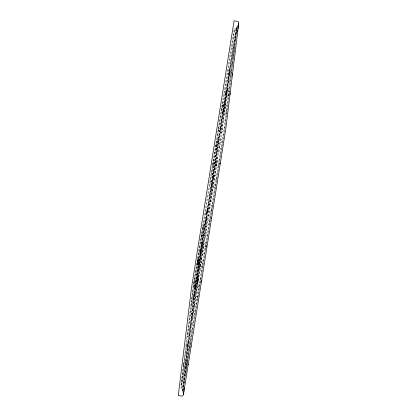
<?xml version="1.0" encoding="UTF-8"?>
<svg xmlns="http://www.w3.org/2000/svg" width="417" height="417" viewBox="0 0 417 417"><rect width="100%" height="100%" fill="white"/><g stroke="black" fill="none" stroke-linecap="round" stroke-linejoin="round"><path stroke-width="0.31" stroke-dasharray="2.08 1.56" d="M186.998 366.126C181.176 367.867 184.418 358.776 187.858 363.478M191.241 304.254C191.705 301.538 195.844 302.007 195.636 304.811C195.01 307.558 190.918 306.782 191.273 304.045M186.79 345.432C186.555 346.704 189.167 349.071 190.569 347.027M186.816 345.266C186.722 344.567 190.168 342.065 190.897 344.838M194.056 281.366C194.343 279.364 198.674 278.999 198.419 282.127C197.809 284.717 193.973 284.253 194.025 281.574M191.387 318.051L188.182 336.759L187.384 336.639L190.814 311.984C191.455 309.351 195.37 309.993 195.177 312.687C194.567 315.273 190.731 314.814 190.783 312.135M194.312 285.405C194.598 283.404 198.93 283.034 198.674 286.166C198.059 288.752 194.228 288.293 194.28 285.614M193.222 297.931C193.691 295.21 197.825 295.679 197.616 298.483C196.991 301.23 192.899 300.454 193.253 297.722M197.064 262.929C197.533 260.208 201.672 260.677 201.458 263.481C200.832 266.228 196.741 265.457 197.095 262.72M194.979 287.683C194.619 289.403 198.664 291.525 199.368 288.251C199.639 285.098 195.286 285.52 195.005 287.501M198.106 260.86C198.508 258.305 202.719 258.545 202.495 261.449C201.864 264.18 197.783 263.435 198.132 260.682M197.95 296.508C192.133 298.244 195.364 289.153 198.81 293.86M201.119 236.752C201.52 234.192 205.732 234.437 205.508 237.336C204.877 240.072 200.791 239.322 201.145 236.575M199.774 252.071C200.176 249.512 204.393 249.757 204.163 252.655C203.538 255.386 199.451 254.641 199.8 251.889M198.575 264.185C198.242 266.26 202.292 267.771 202.964 264.753C203.251 261.495 198.836 262.131 198.591 264.039M202.787 227.963C203.188 225.404 207.405 225.649 207.176 228.547C206.551 231.279 202.464 230.533 202.813 227.781M197.168 280.062C197.309 278.864 200.52 277.242 201.249 279.661M202.167 270.127C196.344 271.868 199.581 262.773 203.027 267.479M201.864 244.054C201.536 246.129 205.586 247.641 206.259 244.623C206.551 241.323 202.099 242.068 201.891 243.882M202.349 246.259C202.209 247.156 204.028 249.663 205.602 248.308M205.305 222.219C205.706 219.66 209.918 219.905 209.694 222.803C209.063 225.54 204.976 224.789 205.331 222.042M207.525 209.324C207.875 206.91 212.154 206.941 211.909 209.933C211.283 212.66 207.202 211.919 207.546 209.167M210.621 219.378C204.867 222.928 206.498 212.097 210.955 217.184M212.915 163.839C213.316 161.28 217.528 161.525 217.299 164.423C216.673 167.154 212.587 166.409 212.941 163.657M211.038 185.737C211.388 183.324 215.667 183.355 215.422 186.347C214.797 189.073 210.71 188.338 211.059 185.581M213.061 205.18C207.332 208.75 208.969 197.882 213.389 202.985M215.949 145.21C215.62 147.284 219.67 148.796 220.343 145.778C220.624 142.525 216.209 143.156 215.97 145.064M216.022 149.239C216.371 146.831 220.645 146.862 220.405 149.849C219.78 152.575 215.693 151.84 216.042 149.083M218.445 129.895C217.982 130.662 221.964 134.383 222.834 130.464C223.012 127.81 219.212 127.117 218.472 129.692M217.101 178.747C211.372 182.318 213.009 171.455 217.429 176.553M213.353 176.964L209.918 201.672L210.715 201.792L213.926 183.084L217.351 158.429L216.553 158.309L213.327 177.131M217.69 140.451C218.039 138.037 222.318 138.069 222.073 141.055C221.448 143.787 217.361 143.052 217.71 140.294M219.54 164.548C214.859 168.03 214.447 158.387 219.493 161.765M222.042 106.371C222.443 103.817 226.66 104.062 226.431 106.96C225.805 109.692 221.719 108.946 222.068 106.194M222.829 112.11C222.522 113.857 226.014 115.785 227.036 113.106M222.85 111.944C222.803 110.781 227.015 108.9 227.171 112.215M229.459 93.382C224.304 98.886 223.767 86.439 229.355 91.792M229.115 91.849C224.852 89.916 225.117 97.489 229.115 95.514M231.539 75.79C226.634 77.598 227.875 69.389 232.024 72.558M182.959 390.984L182.151 390.265L194.911 286.672L236.272 27.074L237.148 26.803M183.11 390.119L195.709 287.553L237.304 25.593L237.633 25.453M202.678 233.556L203.59 235.443L205.336 235.85M185.956 374.237L186.274 371.656M186.352 371.015L196.485 288.455L235.115 46.167M205.962 213.082C206.582 210.627 210.512 211.106 210.324 213.843C209.621 217.043 205.508 215.073 205.946 213.165M236.658 32.02L224.617 130.073L182.714 391.985L182.985 392.215M236.971 29.44L237.367 26.214L237.252 26.625M205.513 224.633L207.515 208.646L206.717 208.526L202.443 235.198L200.447 251.18L201.239 251.3M194.718 294.339L197.934 275.616L198.732 275.736L195.307 300.391L192.096 319.099L191.299 318.979L194.817 293.401L194.02 293.276L190.814 311.921M202.381 246.061C202.923 244.211 205.711 243.695 206.462 245.665M202.709 233.353C203.454 230.799 207.244 231.482 207.072 234.119L206.462 235.136L205.346 235.85M198.482 296.054L198.914 295.455M236.038 28.679L235.251 28.992L234.708 28.481L222.188 130.469L181.061 388.456L181.723 388.128L182.385 388.66M200.921 281.856C199.618 283.513 197.105 282.2 197.137 280.271M194.515 290.93L194.332 295.304L195.13 295.424L199.852 264.54L200.035 260.172L199.237 260.046L194.515 290.93M217.982 133.143L217.799 137.511L218.597 137.631L223.319 106.747L223.502 102.379L222.704 102.259L217.982 133.143M198.591 270.331L197.205 282.445L198.002 282.564L202.516 253.88L203.903 241.766L203.105 241.646L198.591 270.331M201.541 246.306L200.155 258.42L200.952 258.545L205.466 229.856L206.853 217.742L206.055 217.622L201.541 246.306M193.128 286.151L180.686 387.518L181.186 387.596L193.634 286.224L234.583 29.341L234.083 29.268L193.128 286.151M195.078 286.906L182.495 389.405L223.767 130.495L236.356 27.996L195.078 286.906M195.516 287.699L182.714 391.985L224.497 129.875L237.304 25.593L195.516 287.699M193.869 282.663L191.377 301.694L192.174 301.814L196.172 277.284L198.664 258.248L197.867 258.128L193.869 282.663M183.595 365.177L181.103 384.208L181.901 384.328L185.899 359.798L188.39 340.767L187.593 340.647L183.595 365.177M212.753 164.955L210.262 183.991L211.054 184.111L215.052 159.575L217.544 140.545L216.751 140.425L212.753 164.955M225.091 93.486L222.6 112.522L223.397 112.642L227.395 88.107L229.887 69.076L229.089 68.956L225.091 93.486M222.668 113.21L220.176 132.246L220.974 132.366L224.972 107.831L227.463 88.8L226.666 88.68L222.668 113.21M201.328 235.407L197.199 264.003L197.992 264.123L200.196 252.514L204.325 223.919L203.527 223.799L201.328 235.407M198.315 259.515L194.186 288.111L194.979 288.23L197.184 276.622L201.312 248.026L200.514 247.906L198.315 259.515M216.225 147.92L212.097 176.511L212.894 176.631L215.094 165.028L219.227 136.432L218.43 136.312L216.225 147.92M211.565 182.401L206.957 213.379L207.755 213.499L208.781 209.829L213.395 178.851L212.597 178.731L211.565 182.401"/><path stroke-width="0.63" d="M183.975 390.364L183.397 394.685L182.74 395.785L182.104 396.15L178.267 395.571L191.439 288.303L234.078 20.85L237.909 21.429L238.587 22.341L238.701 23.675L225.712 129.452L183.501 394.232L183.386 392.897M184.132 389.071L184.293 387.784M237.471 31.384L237.674 30.102M237.878 28.815L238.701 23.675L238.206 24.916M219.968 163.944L220.103 163.057M206.561 247.255L206.696 246.369M201.348 281.251L201.484 280.365M191.002 346.428L191.184 346.001M187.963 365.073L188.093 364.182M232.066 75.341L232.634 73.851M229.647 95.066L230.257 94.034L229.975 92.871M211.19 217.888L211.237 218.352"/></g></svg>
